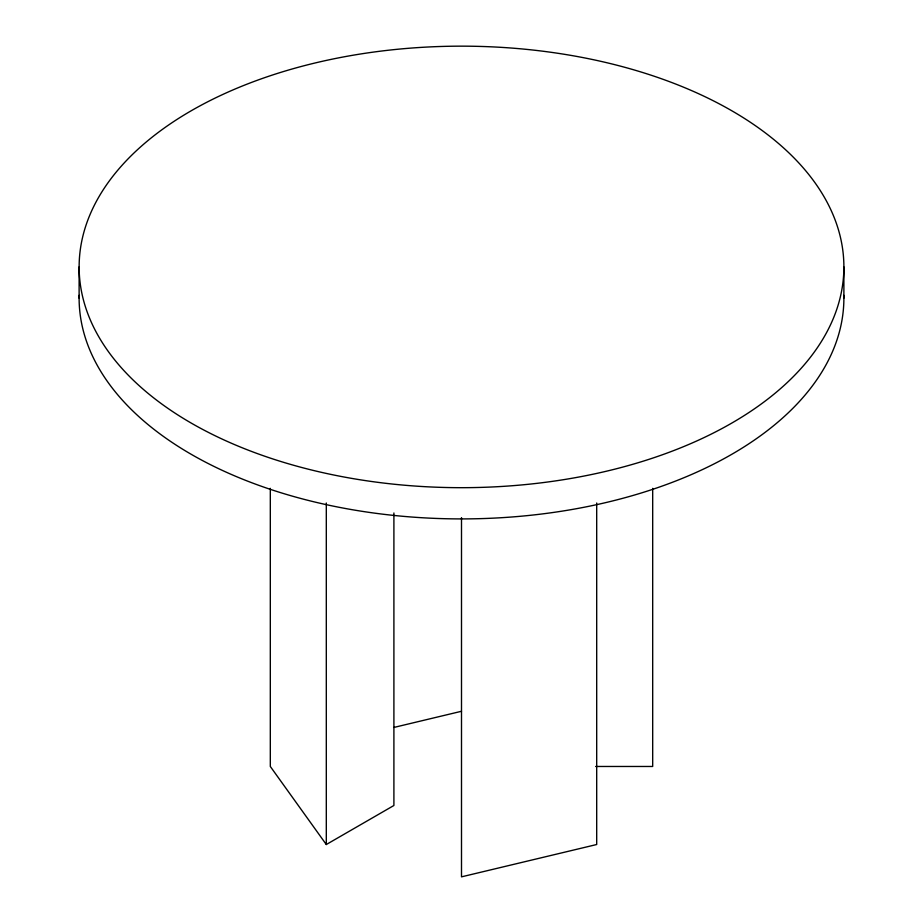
<?xml version="1.0" encoding="UTF-8"?>
<svg xmlns="http://www.w3.org/2000/svg" width="923" height="923" viewBox="0 0 923 923"><rect width="100%" height="100%" fill="white"/><g stroke="black" fill="none" stroke-linecap="round" stroke-linejoin="round"><path stroke-width="1.38" d="M270.312 488.348L270.312 766.471L326.304 844.522L393.902 805.491L393.902 512.969M393.902 727.439L461.5 711.275M595.623 766.471L652.688 766.471L652.688 488.348M843.887 266.92A382.387 220.77 0 0 1 270.312 458.108A382.387 220.77 0 0 1 270.312 75.732A382.387 220.77 0 0 1 843.887 266.92L843.887 298.141M596.696 503L596.696 844.522L461.5 876.85L461.5 517.607M326.304 503L326.304 844.522M79.113 266.92L79.113 298.141M843.853 295.348A382.387 220.77 0 0 1 461.5 518.911A382.387 220.77 0 0 1 79.147 295.348"/></g></svg>
